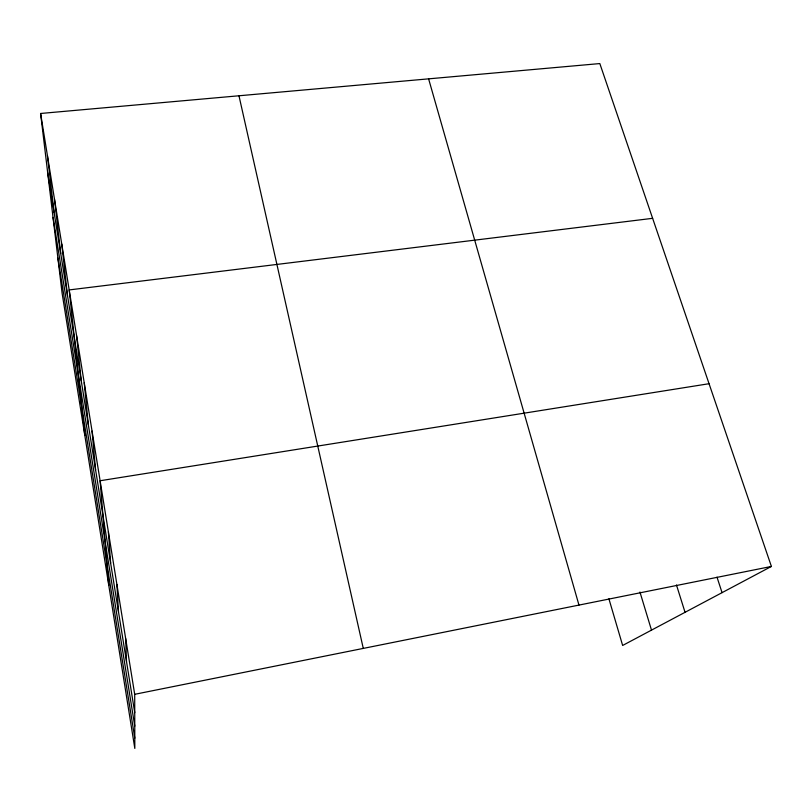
<?xml version="1.0" encoding="UTF-8"?>
<svg xmlns="http://www.w3.org/2000/svg" width="812" height="812" viewBox="0 0 812 812"><rect width="100%" height="100%" fill="white"/><g stroke="black" fill="none" stroke-linecap="round" stroke-linejoin="round"><path stroke-width="1.22" d="M40.6 113.477L134.701 694.311L134.822 748.431L62.088 293.132L40.6 113.477L599.824 63.569L771.4 566.441L622.642 645.459L608.898 598.779M134.701 694.311L771.4 566.441M709.049 383.711L100.099 480.745L108.757 585.259M652.625 218.326L69.193 289.925L84.803 435.354M717.006 577.149L722.051 592.648M676.467 584.975L685.044 612.309M639.947 592.039L651.498 630.122M428.604 78.845L578.966 605.092M238.972 95.775L363.279 648.412M47.685 172.723L134.741 712.642M53.024 217.383L134.772 726.141M57.885 258.033L134.802 738.199M47.461 155.843L54.12 212.602M54.516 199.346L60.707 253.466M61.753 244.016L67.457 295.345M76.602 335.701L81.271 381.011M84.225 382.726L88.335 424.818M92.05 431.06L95.572 469.732M108.382 531.85L110.635 563.092M116.908 584.437L118.461 611.619M125.677 638.567L126.489 661.455"/></g></svg>
